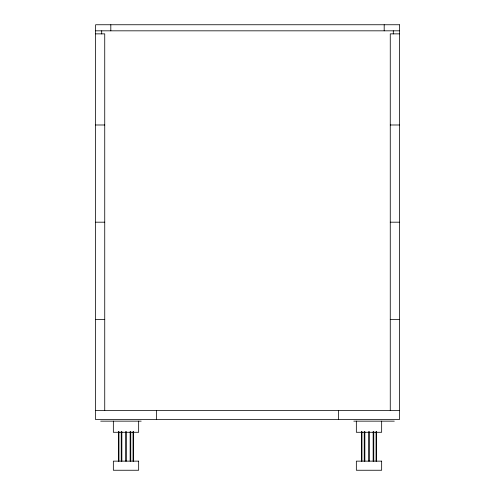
<?xml version="1.0" encoding="UTF-8"?>
<svg xmlns="http://www.w3.org/2000/svg" width="495" height="495" viewBox="0 0 495 495"><rect width="100%" height="100%" fill="white"/><g stroke="black" fill="none" stroke-linecap="round" stroke-linejoin="round"><path stroke-width="0.74" d="M95.628 30.826L399.372 30.826M95.628 33.864L104.736 33.864L104.736 410.51M399.372 33.864L390.264 33.864L390.264 410.51M95.628 124.988L104.736 124.988M390.264 124.988L399.372 124.988M95.628 222.187L104.736 222.187M390.264 222.187L399.372 222.187M95.628 319.386L104.736 319.386M390.264 319.386L399.372 319.386M95.628 410.51L399.372 410.51M100.702 421.146L141.186 421.146M353.814 421.146L394.298 421.146M393.302 30.826L393.302 33.92M384.188 24.75L384.188 30.826M381.657 421.146L381.657 432.284L356.344 432.284L356.344 421.146M376.33 431.522L376.33 461.136M376.095 431.522L376.095 461.136M373.762 431.522L373.762 461.136M373.15 431.522L373.15 461.136M369.381 431.522L369.381 461.136M368.62 431.522L368.62 461.136M364.852 431.522L364.852 461.136M364.233 431.522L364.233 461.136M361.907 431.522L361.907 461.136M361.672 431.522L361.672 461.136M338.623 410.51L338.623 419.624M156.377 410.51L156.377 419.624M138.656 421.146L138.656 432.284L113.343 432.284L113.343 421.146M133.328 431.522L133.328 461.136M133.093 431.522L133.093 461.136M130.767 431.522L130.767 461.136M130.148 431.522L130.148 461.136M126.38 431.522L126.38 461.136M125.619 431.522L125.619 461.136M121.85 431.522L121.85 461.136M121.238 431.522L121.238 461.136M118.905 431.522L118.905 461.136M118.67 431.522L118.67 461.136M110.812 24.75L110.812 30.826M101.698 30.826L101.698 33.92M399.372 24.75L95.628 24.75L95.628 419.624L399.372 419.624L399.372 24.75M138.656 461.136L113.343 461.136L113.343 470.25L138.656 470.25L138.656 461.136M381.657 461.136L356.344 461.136L356.344 470.25L381.657 470.25L381.657 461.136"/></g></svg>
